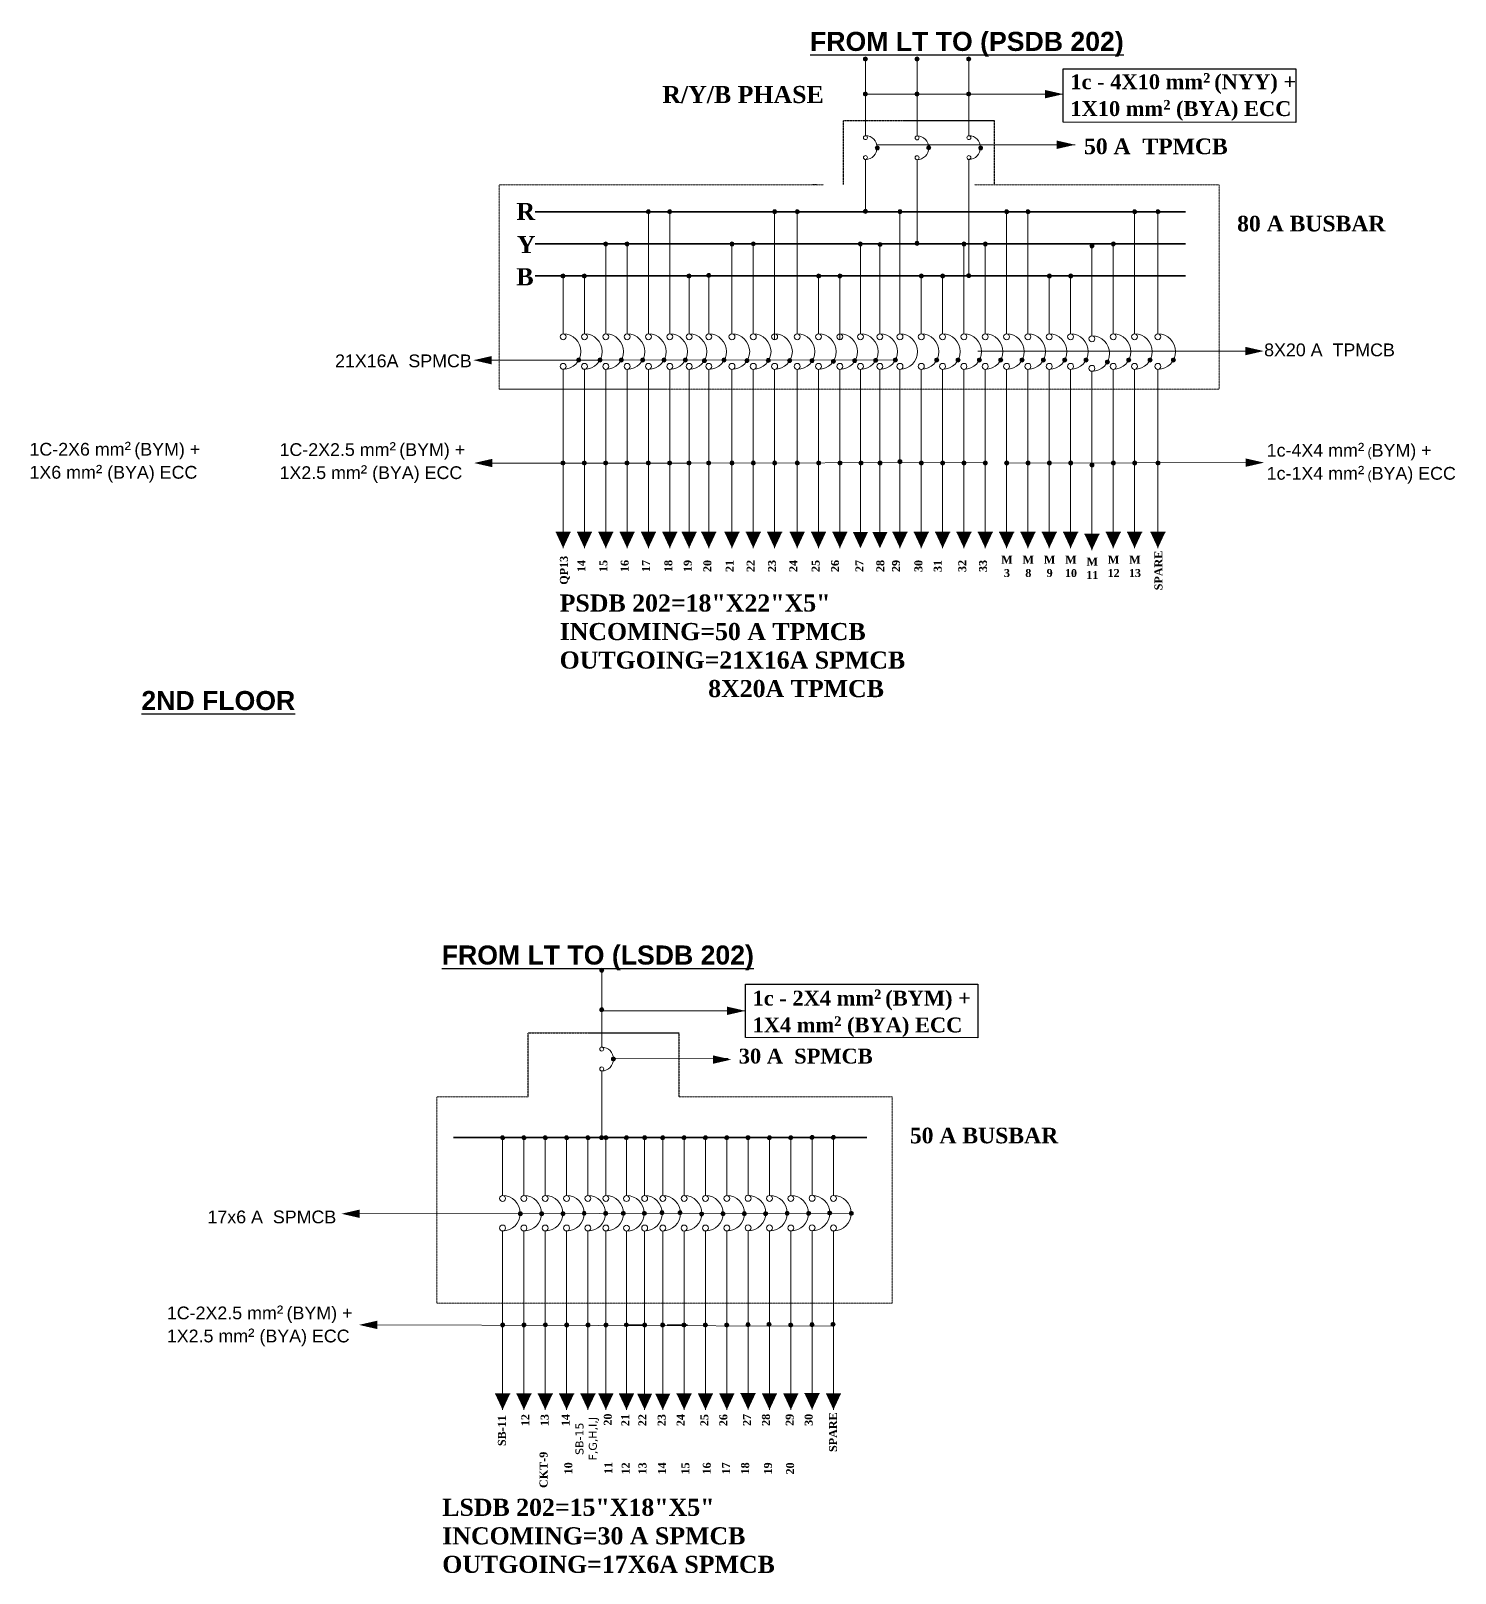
# Model space of a CAD drawing. Header units: inches. Extents: x -12 to 20935469, y -1604 to 24729220.
# Drawn here: x 20826815 to 20827349, y 24658657 to 24659235 of the extents above; entities that cross this region are included whole.
import ezdxf

# ---------------------------------------------------------------- set-up
doc = ezdxf.new("R2010")
doc.units = ezdxf.units.IN
doc.header["$LTSCALE"] = 0.03
doc.header["$MEASUREMENT"] = 0
for name, pattern in [('DASHDOT', [1, 0.5, -0.25, 0, -0.25]), ('DASHDOTX2', [2, 1, -0.5, 0, -0.5]), ('DOT', [0.25, 0, -0.25])]:
    doc.linetypes.add(name, pattern=pattern)
for name, color, linetype in [('AC TEXT', 151, 'DOT'), ('FDB', 5, 'Continuous'), ('H', 154, 'Continuous'), ('SSDB TXT', 7, 'Continuous'), ('TEXT', 7, 'Continuous')]:
    doc.layers.add(name, color=color, linetype=linetype)
for name, color, linetype, lineweight in [('CIRCUIT', 7, 'Continuous', 0), ('CKT-CABLE', 3, 'Continuous', 9), ('ELECT', 8, 'Continuous', 0), ('Hatch', 253, 'Continuous', 15), ('Power pts', 6, 'DASHDOTX2', 25), ('SB', 1, 'DASHDOT', 30)]:
    doc.layers.add(name, color=color, linetype=linetype, lineweight=lineweight)
doc.styles.add('MtXpl_Swis721_Lt_BT', font='swissl.ttf')
doc.styles.get("Standard").update_dxf_attribs({"font": 'timesbd.ttf'})

# ---------------------------------------------------------------- blocks, each defined once
blk = doc.blocks.new('CIRCUIT')
at = {"layer": 'CIRCUIT'}
h = blk.add_hatch(color=256, dxfattribs=at)
h.dxf.hatch_style = 1
h.paths.add_polyline_path([(-12531.4, -5028.75), (-12534.2, -5028.75), (-12531.4, -5034.78)])
h.paths.add_polyline_path([(-12528.61, -5028.75), (-12531.4, -5028.75), (-12531.4, -5034.78)])
at = {"layer": 'CIRCUIT', "linetype": 'ByBlock', "ltscale": 10}
for p, q in [((-12531.4, -4932.73), (-12531.4, -4954.43)), ((-12531.4, -4967.73), (-12531.4, -5028.75)), ((-12531.4, -5028.75), (-12531.4, -5034.78))]:
    blk.add_line(p, q, dxfattribs=at)
at = {"layer": 'CIRCUIT'}
blk.add_line((-12534.2, -5028.75), (-12528.61, -5028.75), dxfattribs=at)
at = {"layer": 'CIRCUIT', "linetype": 'ByBlock', "ltscale": 10}
for centre in [(-12531.4, -4955.54), (-12531.4, -4966.62)]:
    blk.add_circle(centre, 1.11, dxfattribs=at)
at = {"layer": 'CIRCUIT'}
blk.add_arc((-12531.41, -4961.08), 6.65, 270.0451, 89.9549, dxfattribs=at)
blk = doc.blocks.new('circle')
at = {"layer": 'H'}
h = blk.add_hatch(color=256, dxfattribs=at)
h.dxf.hatch_style = 1
h.paths.add_polyline_path([(20826700.3, 24643785.82, 1), (20826698.81, 24643785.82, 1)])
at = {"layer": 'CIRCUIT'}
blk.add_circle((20826699.55, 24643785.82), 0.744, dxfattribs=at)
blk = doc.blocks.new('PSDB CON')
at = {"layer": 'CIRCUIT'}
for p, q in [((20826882.06, 24643866.2), (20826882.06, 24643837.44)), ((20826901.42, 24643866.2), (20826901.42, 24643837.37)), ((20826920.83, 24643866.2), (20826920.83, 24643837.44)), ((20826882.06, 24643828.51), (20826882.06, 24643809.05)), ((20826901.42, 24643828.44), (20826901.42, 24643797.02)), ((20826920.83, 24643828.51), (20826920.83, 24643784.99))]:
    blk.add_line(p, q, dxfattribs=at)
for centre in [(20826882.06, 24643836.7), (20826901.42, 24643836.63), (20826920.83, 24643836.7), (20826882.06, 24643829.26), (20826901.42, 24643829.19), (20826920.83, 24643829.26)]:
    blk.add_circle(centre, 0.744, dxfattribs=at)
for centre in [(20826881.98, 24643832.98), (20826901.34, 24643832.91), (20826920.75, 24643832.98)]:
    blk.add_arc(centre, 4.47, 270.92808, 89.07192, dxfattribs=at)
at = {"layer": 'Hatch'}
blk.add_circle((20826886.5, 24643832.88), 0.744, dxfattribs=at)
at = {"layer": 'AC TEXT'}
for p in [(182.5, 80.39), (201.86, 80.39), (221.27, 80.39), (182.5, 67.24), (201.86, 67.24), (221.27, 67.24), (186.95, 47.06), (206.26, 47.09), (225.71, 47.06), (182.5, 23.23), (201.86, 11.21), (221.27, -0.82)]:
    blk.add_blockref('circle', p, dxfattribs=at)
blk = doc.blocks.new('A')
at = {"layer": 'Power pts'}
for points in [[(20826820.7, 24664131.25), (20826820.7, 24664155.24), (20826877.15, 24664155.24)], [(20826843.37, 24664155.24), (20826877.15, 24664155.24), (20826877.15, 24664131.25)]]:
    blk.add_lwpolyline(points, dxfattribs=at)
blk = doc.blocks.new('LSDB CON')
at = {"layer": 'CIRCUIT'}
for p, q in [((20826699.36, 24647886.92), (20826699.36, 24647858.1)), ((20826699.36, 24647849.16), (20826699.36, 24647834.28)), ((20826699.36, 24647834.28), (20826699.36, 24647824.16))]:
    blk.add_line(p, q, dxfattribs=at)
for centre in [(20826699.36, 24647872.08), (20826699.36, 24647857.35), (20826699.36, 24647849.91)]:
    blk.add_circle(centre, 0.744, dxfattribs=at)
blk.add_arc((20826699.29, 24647853.63), 4.47, 270.92808, 89.07192, dxfattribs=at)
at = {"layer": 'AC TEXT'}
for p in [(-0.19, 4101.11), (-0.19, 4086.26), (4.2, 4067.81), (-0.19, 4038.34)]:
    blk.add_blockref('circle', p, dxfattribs=at)

msp = doc.modelspace()

# ---------------------------------------------------------------- hatches: boundary and pattern name
at = {"layer": 'CIRCUIT', "linetype": 'ByBlock', "ltscale": 10}
h = msp.add_hatch(color=256, dxfattribs=at)
h.dxf.hatch_style = 1
h.paths.add_polyline_path([(20827030.67, 24659047.03), (20827027.88, 24659047.03), (20827030.67, 24659041)])
h.paths.add_polyline_path([(20827033.47, 24659047.03), (20827030.67, 24659047.03), (20827030.67, 24659041)])
h = msp.add_hatch(color=256, dxfattribs=at)
h.dxf.hatch_style = 1
h.paths.add_polyline_path([(20827038.67, 24659047.03), (20827035.88, 24659047.03), (20827038.67, 24659041)])
h.paths.add_polyline_path([(20827041.47, 24659047.03), (20827038.67, 24659047.03), (20827038.67, 24659041)])
h = msp.add_hatch(color=256, dxfattribs=at)
h.dxf.hatch_style = 1
h.paths.add_polyline_path([(20827046.67, 24659047.03), (20827043.88, 24659047.03), (20827046.67, 24659041)])
h.paths.add_polyline_path([(20827049.47, 24659047.03), (20827046.67, 24659047.03), (20827046.67, 24659041)])
h = msp.add_hatch(color=256, dxfattribs=at)
h.dxf.hatch_style = 1
h.paths.add_polyline_path([(20827054.67, 24659047.03), (20827051.88, 24659047.03), (20827054.67, 24659041)])
h.paths.add_polyline_path([(20827057.47, 24659047.03), (20827054.67, 24659047.03), (20827054.67, 24659041)])
h = msp.add_hatch(color=256, dxfattribs=at)
h.dxf.hatch_style = 1
h.paths.add_polyline_path([(20827061.93, 24659047.03), (20827059.13, 24659047.03), (20827061.93, 24659041)])
h.paths.add_polyline_path([(20827064.73, 24659047.03), (20827061.93, 24659047.03), (20827061.93, 24659041)])
h = msp.add_hatch(color=256, dxfattribs=at)
h.dxf.hatch_style = 1
h.paths.add_polyline_path([(20827069.3, 24659047.03), (20827066.5, 24659047.03), (20827069.3, 24659041)])
h.paths.add_polyline_path([(20827072.1, 24659047.03), (20827069.3, 24659047.03), (20827069.3, 24659041)])
h = msp.add_hatch(color=256, dxfattribs=at)
h.dxf.hatch_style = 1
h.paths.add_polyline_path([(20827077.99, 24659047.03), (20827075.2, 24659047.03), (20827077.99, 24659041)])
h.paths.add_polyline_path([(20827080.79, 24659047.03), (20827077.99, 24659047.03), (20827077.99, 24659041)])
h = msp.add_hatch(color=256, dxfattribs=at)
h.dxf.hatch_style = 1
h.paths.add_polyline_path([(20827085.99, 24659047.03), (20827083.2, 24659047.03), (20827085.99, 24659041)])
h.paths.add_polyline_path([(20827088.79, 24659047.03), (20827085.99, 24659047.03), (20827085.99, 24659041)])
h = msp.add_hatch(color=256, dxfattribs=at)
h.dxf.hatch_style = 1
h.paths.add_polyline_path([(20827093.99, 24659047.03), (20827091.2, 24659047.03), (20827093.99, 24659041)])
h.paths.add_polyline_path([(20827096.79, 24659047.03), (20827093.99, 24659047.03), (20827093.99, 24659041)])
h = msp.add_hatch(color=256, dxfattribs=at)
h.dxf.hatch_style = 1
h.paths.add_polyline_path([(20827102.47, 24659047.03), (20827099.67, 24659047.03), (20827102.47, 24659041)])
h.paths.add_polyline_path([(20827105.26, 24659047.03), (20827102.47, 24659047.03), (20827102.47, 24659041)])
h = msp.add_hatch(color=256, dxfattribs=at)
h.dxf.hatch_style = 1
h.paths.add_polyline_path([(20827110.47, 24659047.03), (20827107.67, 24659047.03), (20827110.47, 24659041)])
h.paths.add_polyline_path([(20827113.26, 24659047.03), (20827110.47, 24659047.03), (20827110.47, 24659041)])
h = msp.add_hatch(color=256, dxfattribs=at)
h.dxf.hatch_style = 1
h.paths.add_polyline_path([(20827118.47, 24659047.03), (20827115.67, 24659047.03), (20827118.47, 24659041)])
h.paths.add_polyline_path([(20827121.26, 24659047.03), (20827118.47, 24659047.03), (20827118.47, 24659041)])
h = msp.add_hatch(color=256, dxfattribs=at)
h.dxf.hatch_style = 1
h.paths.add_polyline_path([(20827126.18, 24659047.03), (20827123.38, 24659047.03), (20827126.18, 24659041)])
h.paths.add_polyline_path([(20827128.98, 24659047.03), (20827126.18, 24659047.03), (20827126.18, 24659041)])
h = msp.add_hatch(color=256, dxfattribs=at)
h.dxf.hatch_style = 1
h.paths.add_polyline_path([(20827133.48, 24659047.03), (20827130.68, 24659047.03), (20827133.48, 24659041)])
h.paths.add_polyline_path([(20827136.28, 24659047.03), (20827133.48, 24659047.03), (20827133.48, 24659041)])
h = msp.add_hatch(color=256, dxfattribs=at)
h.dxf.hatch_style = 1
h.paths.add_polyline_path([(20827141, 24659047.03), (20827138.2, 24659047.03), (20827141, 24659041)])
h.paths.add_polyline_path([(20827143.8, 24659047.03), (20827141, 24659047.03), (20827141, 24659041)])
h = msp.add_hatch(color=256, dxfattribs=at)
h.dxf.hatch_style = 1
h.paths.add_polyline_path([(20827149, 24659047.03), (20827146.2, 24659047.03), (20827149, 24659041)])
h.paths.add_polyline_path([(20827151.8, 24659047.03), (20827149, 24659047.03), (20827149, 24659041)])
h = msp.add_hatch(color=256, dxfattribs=at)
h.dxf.hatch_style = 1
h.paths.add_polyline_path([(20827157, 24659047.03), (20827154.2, 24659047.03), (20827157, 24659041)])
h.paths.add_polyline_path([(20827159.8, 24659047.03), (20827157, 24659047.03), (20827157, 24659041)])
h = msp.add_hatch(color=256, dxfattribs=at)
h.dxf.hatch_style = 1
h.paths.add_polyline_path([(20827165, 24659047.03), (20827162.2, 24659047.03), (20827165, 24659041)])
h.paths.add_polyline_path([(20827167.8, 24659047.03), (20827165, 24659047.03), (20827165, 24659041)])
h = msp.add_hatch(color=256, dxfattribs=at)
h.dxf.hatch_style = 1
h.paths.add_polyline_path([(20827173, 24659047.03), (20827170.2, 24659047.03), (20827173, 24659041)])
h.paths.add_polyline_path([(20827175.8, 24659047.03), (20827173, 24659047.03), (20827173, 24659041)])
h = msp.add_hatch(color=256, dxfattribs=at)
h.dxf.hatch_style = 1
h.paths.add_polyline_path([(20827181, 24659047.03), (20827178.2, 24659047.03), (20827181, 24659041)])
h.paths.add_polyline_path([(20827183.8, 24659047.03), (20827181, 24659047.03), (20827181, 24659041)])
h = msp.add_hatch(color=256, dxfattribs=at)
h.dxf.hatch_style = 1
h.paths.add_polyline_path([(20827189, 24659047.03), (20827186.2, 24659047.03), (20827189, 24659041)])
h.paths.add_polyline_path([(20827191.8, 24659047.03), (20827189, 24659047.03), (20827189, 24659041)])
h = msp.add_hatch(color=256, dxfattribs=at)
h.dxf.hatch_style = 1
h.paths.add_polyline_path([(20827197, 24659047.03), (20827194.2, 24659047.03), (20827197, 24659041)])
h.paths.add_polyline_path([(20827199.8, 24659047.03), (20827197, 24659047.03), (20827197, 24659041)])
h = msp.add_hatch(color=256, dxfattribs=at)
h.dxf.hatch_style = 1
h.paths.add_polyline_path([(20827205, 24659047.03), (20827202.2, 24659047.03), (20827205, 24659041)])
h.paths.add_polyline_path([(20827207.8, 24659047.03), (20827205, 24659047.03), (20827205, 24659041)])
h = msp.add_hatch(color=256, dxfattribs=at)
h.dxf.hatch_style = 1
h.paths.add_polyline_path([(20827213, 24659046.29), (20827210.2, 24659046.29), (20827213, 24659040.26)])
h.paths.add_polyline_path([(20827215.8, 24659046.29), (20827213, 24659046.29), (20827213, 24659040.26)])
h = msp.add_hatch(color=256, dxfattribs=at)
h.dxf.hatch_style = 1
h.paths.add_polyline_path([(20827221, 24659047.03), (20827218.2, 24659047.03), (20827221, 24659041)])
h.paths.add_polyline_path([(20827223.8, 24659047.03), (20827221, 24659047.03), (20827221, 24659041)])
h = msp.add_hatch(color=256, dxfattribs=at)
h.dxf.hatch_style = 1
h.paths.add_polyline_path([(20827229, 24659047.03), (20827226.2, 24659047.03), (20827229, 24659041)])
h.paths.add_polyline_path([(20827231.8, 24659047.03), (20827229, 24659047.03), (20827229, 24659041)])
h = msp.add_hatch(color=256, dxfattribs=at)
h.dxf.hatch_style = 1
h.paths.add_polyline_path([(20827237.74, 24659047.03), (20827234.95, 24659047.03), (20827237.74, 24659041)])
h.paths.add_polyline_path([(20827240.54, 24659047.03), (20827237.74, 24659047.03), (20827237.74, 24659041)])
h = msp.add_hatch(color=256, dxfattribs=at)
h.dxf.hatch_style = 1
h.paths.add_polyline_path([(20827045.24, 24658723.99), (20827042.44, 24658723.99), (20827045.24, 24658717.96)])
h.paths.add_polyline_path([(20827048.04, 24658723.99), (20827045.24, 24658723.99), (20827045.24, 24658717.96)])
h = msp.add_hatch(color=256, dxfattribs=at)
h.dxf.hatch_style = 1
h.paths.add_polyline_path([(20827052.04, 24658723.99), (20827049.24, 24658723.99), (20827052.04, 24658717.96)])
h.paths.add_polyline_path([(20827054.84, 24658723.99), (20827052.04, 24658723.99), (20827052.04, 24658717.96)])

# ---------------------------------------------------------------- linework, layer by layer
for p, q in [((20827046.67, 24659167.11), (20827046.67, 24659121.35)), ((20827054.67, 24659167.11), (20827054.67, 24659121.35)), ((20827093.99, 24659167.11), (20827093.99, 24659119.14)), ((20827102.47, 24659167.11), (20827102.47, 24659121.35)), ((20827141, 24659167.11), (20827141, 24659121.35)), ((20827181, 24659167.11), (20827181, 24659121.35)), ((20827189, 24659167.11), (20827189, 24659121.35)), ((20827229, 24659167.11), (20827229, 24659121.35)), ((20827237.74, 24659167.11), (20827237.74, 24659121.35)), ((20827030.71, 24659155.08), (20827030.67, 24659121.35)), ((20827038.67, 24659155.08), (20827038.67, 24659121.35)), ((20827038.67, 24659155.08), (20827038.67, 24659121.35)), ((20827077.99, 24659155.08), (20827077.99, 24659121.35)), ((20827085.93, 24659155.08), (20827085.99, 24659121.35)), ((20827126.18, 24659155.08), (20827126.18, 24659121.35)), ((20827133.48, 24659155.08), (20827133.48, 24659121.35)), ((20827165, 24659155.08), (20827165, 24659121.35)), ((20827173, 24659155.08), (20827173, 24659121.35)), ((20827213, 24659155.08), (20827213, 24659120.61)), ((20827221, 24659155.08), (20827221, 24659121.35)), ((20827061.93, 24659143.06), (20827061.93, 24659121.35)), ((20827069.3, 24659143.06), (20827069.3, 24659121.35)), ((20827110.47, 24659142.31), (20827110.47, 24659121.35)), ((20827118.47, 24659143.13), (20827118.47, 24659119.14)), ((20827149, 24659143.06), (20827149, 24659121.35)), ((20827157, 24659143.06), (20827157, 24659121.35)), ((20827197, 24659143.06), (20827197, 24659121.35)), ((20827205, 24659143.06), (20827205, 24659121.35)), ((20827022.67, 24659123.57), (20827022.67, 24659121.35)), ((20827027.92, 24659114.7), (20827027.92, 24659114.7)), ((20827075.18, 24659114.7), (20827075.18, 24659114.7)), ((20827030.67, 24659108.06), (20827030.67, 24659047.03)), ((20827038.67, 24659108.06), (20827038.67, 24659047.03)), ((20827046.67, 24659108.06), (20827046.67, 24659047.03)), ((20827054.67, 24659108.06), (20827054.67, 24659047.03)), ((20827061.93, 24659108.06), (20827061.93, 24659047.03)), ((20827069.3, 24659108.06), (20827069.3, 24659047.03)), ((20827077.99, 24659108.06), (20827077.99, 24659047.03)), ((20827085.99, 24659108.06), (20827085.99, 24659047.03)), ((20827093.99, 24659108.06), (20827093.99, 24659047.03)), ((20827102.47, 24659108.06), (20827102.47, 24659047.03)), ((20827110.47, 24659108.06), (20827110.47, 24659047.03)), ((20827118.47, 24659108.06), (20827118.47, 24659047.03)), ((20827126.18, 24659108.06), (20827126.18, 24659047.03)), ((20827133.48, 24659108.06), (20827133.48, 24659047.03)), ((20827141, 24659108.06), (20827141, 24659047.03)), ((20827149, 24659108.06), (20827149, 24659047.03)), ((20827157, 24659108.06), (20827157, 24659047.03)), ((20827165, 24659108.06), (20827165, 24659047.03)), ((20827173, 24659108.06), (20827173, 24659047.03)), ((20827181, 24659108.06), (20827181, 24659047.03)), ((20827189, 24659108.06), (20827189, 24659047.03)), ((20827197, 24659108.06), (20827197, 24659047.03)), ((20827205, 24659108.06), (20827205, 24659047.03)), ((20827213, 24659107.31), (20827213, 24659046.29)), ((20827221, 24659108.06), (20827221, 24659047.03)), ((20827229, 24659108.06), (20827229, 24659047.03)), ((20827237.74, 24659108.06), (20827237.74, 24659047.03)), ((20827037.28, 24659072.75), (20827037.28, 24659072.75)), ((20827027.88, 24659047.03), (20827033.47, 24659047.03)), ((20827030.67, 24659047.03), (20827030.67, 24659041)), ((20827035.88, 24659047.03), (20827041.47, 24659047.03)), ((20827038.67, 24659047.03), (20827038.67, 24659041)), ((20827043.88, 24659047.03), (20827049.47, 24659047.03)), ((20827046.67, 24659047.03), (20827046.67, 24659041)), ((20827051.88, 24659047.03), (20827057.47, 24659047.03)), ((20827054.67, 24659047.03), (20827054.67, 24659041)), ((20827059.13, 24659047.03), (20827064.73, 24659047.03)), ((20827061.93, 24659047.03), (20827061.93, 24659041)), ((20827066.5, 24659047.03), (20827072.1, 24659047.03)), ((20827069.3, 24659047.03), (20827069.3, 24659041)), ((20827075.2, 24659047.03), (20827080.79, 24659047.03)), ((20827077.99, 24659047.03), (20827077.99, 24659041)), ((20827083.2, 24659047.03), (20827088.79, 24659047.03)), ((20827085.99, 24659047.03), (20827085.99, 24659041)), ((20827091.2, 24659047.03), (20827096.79, 24659047.03)), ((20827093.99, 24659047.03), (20827093.99, 24659041)), ((20827093.99, 24659047.03), (20827093.99, 24659041)), ((20827099.67, 24659047.03), (20827105.26, 24659047.03)), ((20827102.47, 24659047.03), (20827102.47, 24659041)), ((20827107.67, 24659047.03), (20827113.26, 24659047.03)), ((20827110.47, 24659047.03), (20827110.47, 24659041)), ((20827115.67, 24659047.03), (20827121.26, 24659047.03)), ((20827118.47, 24659047.03), (20827118.47, 24659041)), ((20827118.47, 24659047.03), (20827118.47, 24659041)), ((20827138.2, 24659047.03), (20827143.8, 24659047.03)), ((20827141, 24659047.03), (20827141, 24659041)), ((20827146.2, 24659047.03), (20827151.8, 24659047.03)), ((20827149, 24659047.03), (20827149, 24659041)), ((20827154.2, 24659047.03), (20827159.8, 24659047.03)), ((20827157, 24659047.03), (20827157, 24659041)), ((20827162.2, 24659047.03), (20827167.8, 24659047.03)), ((20827165, 24659047.03), (20827165, 24659041)), ((20827170.2, 24659047.03), (20827175.8, 24659047.03)), ((20827173, 24659047.03), (20827173, 24659041)), ((20827178.2, 24659047.03), (20827183.8, 24659047.03)), ((20827181, 24659047.03), (20827181, 24659041)), ((20827186.2, 24659047.03), (20827191.8, 24659047.03)), ((20827189, 24659047.03), (20827189, 24659041)), ((20827194.2, 24659047.03), (20827199.8, 24659047.03)), ((20827197, 24659047.03), (20827197, 24659041)), ((20827202.2, 24659047.03), (20827207.8, 24659047.03)), ((20827205, 24659047.03), (20827205, 24659041)), ((20827210.2, 24659046.29), (20827215.8, 24659046.29)), ((20827213, 24659046.29), (20827213, 24659040.26)), ((20827218.2, 24659047.03), (20827223.8, 24659047.03)), ((20827221, 24659047.03), (20827221, 24659041)), ((20827226.2, 24659047.03), (20827231.8, 24659047.03)), ((20827229, 24659047.03), (20827229, 24659041)), ((20827234.95, 24659047.03), (20827240.54, 24659047.03)), ((20827237.74, 24659047.03), (20827237.74, 24659041)), ((20827045.24, 24658820.01), (20827045.24, 24658798.3)), ((20827052.04, 24658820.01), (20827052.04, 24658798.3)), ((20826997.21, 24658791.54), (20826997.21, 24658791.54)), ((20827013.21, 24658791.54), (20827013.21, 24658791.54)), ((20827045.24, 24658785.01), (20827045.24, 24658723.99)), ((20827052.04, 24658785.01), (20827052.04, 24658723.99)), ((20826990.57, 24658749.71), (20826990.57, 24658749.71)), ((20827045.24, 24658723.99), (20827045.24, 24658717.96)), ((20827052.04, 24658723.99), (20827052.04, 24658717.96))]:
    msp.add_line(p, q, dxfattribs=at)
for centre in [(20827030.67, 24659120.24), (20827038.67, 24659120.24), (20827046.67, 24659120.24), (20827054.67, 24659120.24), (20827061.93, 24659120.24), (20827069.3, 24659120.24), (20827077.99, 24659120.24), (20827085.99, 24659120.24), (20827093.99, 24659120.24), (20827102.47, 24659120.24), (20827110.47, 24659120.24), (20827118.47, 24659120.24), (20827126.18, 24659120.24), (20827133.48, 24659120.24), (20827141, 24659120.24), (20827149, 24659120.24), (20827157, 24659120.24), (20827165, 24659120.24), (20827173, 24659120.24), (20827181, 24659120.24), (20827189, 24659120.24), (20827197, 24659120.24), (20827205, 24659120.24), (20827213, 24659119.5), (20827221, 24659120.24), (20827229, 24659120.24), (20827237.74, 24659120.24), (20827030.67, 24659109.16), (20827038.67, 24659109.16), (20827046.67, 24659109.16), (20827054.67, 24659109.16), (20827061.93, 24659109.16), (20827069.3, 24659109.16), (20827077.99, 24659109.16), (20827085.99, 24659109.16), (20827093.99, 24659109.16), (20827102.47, 24659109.16), (20827110.47, 24659109.16), (20827118.47, 24659109.16), (20827126.18, 24659109.16), (20827133.48, 24659109.16), (20827141, 24659109.16), (20827149, 24659109.16), (20827157, 24659109.16), (20827165, 24659109.16), (20827173, 24659109.16), (20827181, 24659109.16), (20827189, 24659109.16), (20827197, 24659109.16), (20827205, 24659109.16), (20827213, 24659108.42), (20827221, 24659109.16), (20827229, 24659109.16), (20827237.74, 24659109.16), (20827045.24, 24658797.2), (20827052.04, 24658797.2), (20827045.24, 24658786.12), (20827052.04, 24658786.12)]:
    msp.add_circle(centre, 1.11, dxfattribs=at)
for centre in [(20827030.67, 24659114.7), (20827038.67, 24659114.7), (20827046.67, 24659114.7), (20827054.67, 24659114.7), (20827061.92, 24659114.7), (20827069.3, 24659114.7), (20827077.99, 24659114.7), (20827085.99, 24659114.7), (20827093.99, 24659114.7), (20827102.46, 24659114.7), (20827110.46, 24659114.7), (20827118.46, 24659114.7), (20827126.18, 24659114.7), (20827133.47, 24659114.7), (20827140.99, 24659114.7), (20827148.99, 24659114.7), (20827156.99, 24659114.7), (20827164.99, 24659114.7), (20827172.99, 24659114.7), (20827180.99, 24659114.7), (20827188.99, 24659114.7), (20827196.99, 24659114.7), (20827204.99, 24659114.7), (20827212.99, 24659113.96), (20827220.99, 24659114.7), (20827228.99, 24659114.7), (20827237.74, 24659114.7), (20827045.23, 24658791.66), (20827052.03, 24658791.66)]:
    msp.add_arc(centre, 6.65, 270.0451, 89.9549, dxfattribs=at)
at = {"layer": 'CKT-CABLE', "transparency": 33554666}
for p, q in [((20827128, 24659211.21), (20827202.23, 24659211.21)), ((20827132.44, 24659192.24), (20827206.67, 24659192.24)), ((20827170.25, 24659114.9), (20827275.91, 24659114.9)), ((20826981.5, 24659111.53), (20827028.51, 24659111.53)), ((20827027.76, 24659111.53), (20827139.33, 24659111.56)), ((20826988.13, 24659072.93), (20827046.67, 24659072.93)), ((20827045.49, 24659072.93), (20827061.93, 24659072.93)), ((20827052.86, 24659072.93), (20827173, 24659073.13)), ((20827181.74, 24659072.92), (20827276.95, 24659073.08)), ((20827029.16, 24658867.56), (20827082.98, 24658867.56)), ((20827033.54, 24658849.79), (20827076.53, 24658849.64)), ((20826933.67, 24658791.48), (20827122.71, 24658791.7)), ((20826940.11, 24658749.82), (20827115.94, 24658749.28)), ((20827037.69, 24658749.82), (20827042.04, 24658749.82)), ((20827040.15, 24658749.81), (20827046.12, 24658749.81)), ((20827053.68, 24658749.81), (20827061.36, 24658749.81))]:
    msp.add_line(p, q, dxfattribs=at)
at = {"layer": 'CKT-CABLE'}
for points in [[(20827202.26, 24659211.21, 0, 3.14, 0), (20827195.39, 24659211.21, 3.14, 3.14, 0)], [(20827206.7, 24659192.24, 0, 3.14, 0), (20827199.83, 24659192.24, 3.14, 3.14, 0)], [(20826981.05, 24659111.47, 0, 3.14, 0), (20826987.92, 24659111.47, 3.14, 3.14, 0)], [(20827277.46, 24659114.9, 0, 3.14, 0), (20827270.59, 24659114.9, 3.14, 3.14, 0)], [(20826981.26, 24659072.93, 0, 3.14, 0), (20826988.13, 24659072.93, 3.14, 3.14, 0)], [(20827277.56, 24659073.07, 0, 3.14, 0), (20827270.69, 24659073.07, 3.14, 3.14, 0)], [(20827083.01, 24658867.56, 0, 3.14, 0), (20827076.14, 24658867.56, 3.14, 3.14, 0)], [(20827077.75, 24658849.28, 0, 3.14, 0), (20827070.88, 24658849.28, 3.14, 3.14, 0)], [(20826931.52, 24658791.48, 0, 3.14, 0), (20826938.39, 24658791.48, 3.14, 3.14, 0)], [(20826938.09, 24658749.82, 0, 3.14, 0), (20826944.96, 24658749.82, 3.14, 3.14, 0)]]:
    msp.add_lwpolyline(points, format="xyseb", dxfattribs=at)
at = {"layer": 'ELECT', "color": 5, "linetype": 'ByBlock', "lineweight": 35, "ltscale": 10}
for p, q in [((20827004.2, 24659167.11), (20827248.07, 24659167.11)), ((20827005.82, 24659167.11), (20827053.93, 24659167.11)), ((20827053.49, 24659167.11), (20827085.93, 24659167.11)), ((20827004.2, 24659155.08), (20827248.07, 24659155.08)), ((20827005.82, 24659155.08), (20827054.67, 24659155.08)), ((20827053.49, 24659155.08), (20827085.93, 24659155.08)), ((20827004.2, 24659143.06), (20827248.07, 24659143.06)), ((20827005.82, 24659143.06), (20827054.67, 24659143.06)), ((20827053.49, 24659143.06), (20827085.93, 24659143.06)), ((20826973.52, 24658820.02), (20827042.04, 24658820.02)), ((20827040.15, 24658820.01), (20827128.59, 24658820.01))]:
    msp.add_line(p, q, dxfattribs=at)
at = {"layer": 'Power pts', "lineweight": 0}
for points in [[(20827168.91, 24659177.18), (20827260.78, 24659177.18), (20827260.78, 24659100.58), (20826990.67, 24659100.58)], [(20827053.49, 24659100.58), (20826990.67, 24659100.58), (20826990.67, 24659177.18), (20827112.45, 24659177.18)], [(20827108.37, 24659177.32), (20827109.99, 24659177.32)], [(20827038.44, 24658757.92), (20826967.24, 24658757.92), (20826967.24, 24658835.32), (20827001.56, 24658835.32)], [(20827058.01, 24658835.31), (20827138.04, 24658835.31), (20827138.04, 24658757.91), (20827038.44, 24658757.92)]]:
    msp.add_lwpolyline(points, dxfattribs=at)
at = {"layer": 'SB', "color": 1, "linetype": 'ByBlock', "lineweight": -2}
for points in [[(20827202.26, 24659220.74), (20827289.48, 24659220.7), (20827289.48, 24659200.64), (20827202.26, 24659200.69)], [(20827083.01, 24658877.59), (20827170.24, 24658877.54), (20827170.24, 24658857.49), (20827083.01, 24658857.53)]]:
    msp.add_lwpolyline(points, close=True, dxfattribs=at)

# ---------------------------------------------------------------- block references
at = {"layer": 'AC TEXT'}
for name, p in [('PSDB CON', (246.01, 15358.2)), ('circle', (347.12, 15381.29)), ('circle', (355.12, 15381.29)), ('circle', (394.44, 15381.29)), ('circle', (402.91, 15381.28)), ('circle', (441.45, 15381.28)), ('circle', (481.45, 15381.29)), ('circle', (489.45, 15381.29)), ('circle', (529.45, 15381.29)), ('circle', (538.19, 15381.29)), ('circle', (331.12, 15369.27)), ('circle', (339.12, 15369.27)), ('circle', (339.12, 15369.27)), ('circle', (378.44, 15369.27)), ('circle', (386.44, 15369.28)), ('circle', (426.63, 15369.27)), ('circle', (433.93, 15369.03)), ('circle', (465.45, 15369.27)), ('circle', (473.45, 15369.27)), ('circle', (513.45, 15368.52)), ('circle', (521.45, 15369.27)), ('circle', (315.12, 15357.24)), ('circle', (323.12, 15357.24)), ('circle', (362.38, 15357.24)), ('circle', (369.75, 15357.42)), ('circle', (410.91, 15357.24)), ('circle', (418.91, 15357.25)), ('circle', (449.45, 15357.24)), ('circle', (457.45, 15357.24)), ('circle', (497.45, 15357.24)), ('circle', (505.45, 15357.24)), ('circle', (320.96, 15325.71)), ('circle', (328.96, 15325.71)), ('circle', (336.96, 15325.71)), ('circle', (344.96, 15325.71)), ('circle', (352.96, 15325.71)), ('circle', (360.96, 15325.71)), ('circle', (368.1, 15325.51)), ('circle', (375.47, 15325.71)), ('circle', (384.04, 15325.52)), ('circle', (392.04, 15325.55)), ('circle', (400.04, 15325.52)), ('circle', (408.51, 15325.52)), ('circle', (424.51, 15325.52)), ('circle', (432.4, 15325.6)), ('circle', (439.78, 15325.74)), ('circle', (455.28, 15325.71)), ('circle', (463.28, 15325.71)), ('circle', (471.28, 15325.71)), ('circle', (479.28, 15325.71)), ('circle', (487.28, 15325.71)), ('circle', (495.28, 15325.71)), ('circle', (503.28, 15325.71)), ('circle', (511.28, 15325.71)), ('circle', (527.28, 15325.71)), ('circle', (535.28, 15325.71)), ('circle', (544.03, 15325.71)), ('circle', (416.51, 15325.22)), ('circle', (519.28, 15324.97)), ('circle', (315.12, 15287.11)), ('circle', (323.12, 15287.11)), ('circle', (331.12, 15287.11)), ('circle', (339.12, 15287.11)), ('circle', (347.12, 15287.11)), ('circle', (355.12, 15287.11)), ('circle', (362.38, 15287.11)), ('circle', (369.75, 15287.11)), ('circle', (378.44, 15287.06)), ('circle', (386.44, 15287.06)), ('circle', (394.44, 15287.07)), ('circle', (402.91, 15287.08)), ('circle', (410.91, 15287.09)), ('circle', (418.91, 15287.09)), ('circle', (426.8, 15287.1)), ('circle', (433.93, 15287.11)), ('circle', (441.45, 15287.58)), ('circle', (449.45, 15287.11)), ('circle', (457.45, 15287.11)), ('circle', (465.45, 15287.11)), ('circle', (473.45, 15287.11)), ('circle', (481.45, 15287.11)), ('circle', (489.45, 15287.11)), ('circle', (497.45, 15287.11)), ('circle', (505.45, 15287.11)), ('circle', (513.45, 15286.37)), ('circle', (521.45, 15287.11)), ('circle', (529.45, 15287.11)), ('circle', (538.19, 15287.11)), ('LSDB CON', (329.8, 10995.86)), ('circle', (292.41, 15034.15)), ('circle', (300.41, 15034.15)), ('circle', (308.41, 15034.15)), ('circle', (316.41, 15034.15)), ('circle', (324.41, 15034.15)), ('circle', (324.41, 15034.15)), ('circle', (331.16, 15034.15)), ('circle', (338.88, 15034.15)), ('circle', (345.69, 15034.14)), ('circle', (352.49, 15034.14)), ('circle', (360.5, 15034.14)), ('circle', (368.5, 15034.15)), ('circle', (376.51, 15034.15)), ('circle', (384.48, 15034.15)), ('circle', (392.49, 15034.15)), ('circle', (400.52, 15034.15)), ('circle', (408.49, 15034.28)), ('circle', (416.5, 15034.28)), ('circle', (299.05, 15005.73)), ('circle', (307.05, 15005.73)), ('circle', (315.08, 15005.67)), ('circle', (323.01, 15005.78)), ('circle', (331.05, 15005.85)), ('circle', (337.76, 15005.8)), ('circle', (345.53, 15005.81)), ('circle', (352.19, 15006.02)), ('circle', (359, 15006.02)), ('circle', (367.04, 15005.63)), ('circle', (375.05, 15005.64)), ('circle', (383.06, 15005.64)), ('circle', (391.03, 15005.73)), ('circle', (399.15, 15005.79)), ('circle', (407.16, 15005.85)), ('circle', (415.13, 15005.93)), ('circle', (423.16, 15005.81)), ('circle', (292.41, 14964.01)), ('circle', (300.41, 14964.01)), ('circle', (308.41, 14964.02)), ('circle', (316.41, 14963.95)), ('circle', (324.41, 14963.95)), ('circle', (331.16, 14964)), ('circle', (338.88, 14964.02)), ('circle', (345.68, 14963.95)), ('circle', (352.49, 14963.95)), ('circle', (360.5, 14963.94)), ('circle', (368.5, 14963.95)), ('circle', (376.51, 14963.95)), ('circle', (384.48, 14964.03)), ('circle', (392.38, 14964.21)), ('circle', (400.52, 14963.95)), ('circle', (408.48, 14964.03)), ('circle', (416.39, 14964.21))]:
    msp.add_blockref(name, p, dxfattribs=at)
at = {"layer": 'CIRCUIT', "linetype": 'ByBlock', "ltscale": 10}
for p in [(20839546.08, 24664075.79), (20839554.08, 24664075.79), (20839523.36, 24663752.75), (20839531.36, 24663752.75), (20839539.36, 24663752.75), (20839547.37, 24663752.75), (20839555.36, 24663752.75), (20839562.11, 24663752.75), (20839569.84, 24663752.71), (20839591.45, 24663752.74), (20839599.46, 24663752.75), (20839607.47, 24663752.75), (20839615.44, 24663752.82), (20839623.47, 24663752.78), (20839631.47, 24663752.75), (20839639.44, 24663752.82), (20839647.47, 24663752.78)]:
    msp.add_blockref('CIRCUIT', p, dxfattribs=at)
at = {"layer": 'SSDB TXT'}
for p in [(299.13, -4953.92), (180.86, -5295.93)]:
    msp.add_blockref('A', p, dxfattribs=at)

# ---------------------------------------------------------------- texts
at = {"layer": 'FDB', "color": 3, "char_height": 7.1503, "width": 320.2943, "attachment_point": 1}
for s, insert in [('{\\fArial|b1|i0|c0|p34;\\LFROM LT TO (PSDB 202)}', (20827107.28, 24659234.57)), ('{\\fArial|b1|i0|c0|p34;\\L2ND FLOOR}', (20826856.49, 24658987.46)), ('{\\fArial|b1|i0|c0|p34;\\LFROM LT TO (LSDB 202)}', (20826969.15, 24658892.05))]:
    msp.add_mtext(s, dxfattribs=dict(at, insert=insert))
at = {"layer": 'TEXT', "style": 'MtXpl_Swis721_Lt_BT'}
msp.add_text('17x6 A  SPMCB', height=4.7862, dxfattribs=at).set_placement((20826881.27, 24658787.9))
at = {"layer": 'TEXT', "color": 0, "char_height": 5.5714, "width": 251.3301, "attachment_point": 1}
for s, insert in [('1c - 4X10 mm{\\H1.0833x;²\\fMS Shell Dlg 2|b0|i0|c0|p0;\\H0.65385x; }(NYY) +\\P1X10 mm{\\H1.0833x;²} (BYA) ECC', (20827204.91, 24659219.11)), ('1c - 2X4 mm{\\H1.0833x;²\\fMS Shell Dlg 2|b0|i0|c0|p0;\\H0.65385x; }(BYM) +\\P1X4 mm{\\H1.0833x;²} (BYA) ECC', (20827085.71, 24658875.57)), ('30 A  SPMCB', (20827080.54, 24658853.37))]:
    msp.add_mtext(s, dxfattribs=dict(at, insert=insert))
at = {"layer": 'TEXT', "attachment_point": 1}
for s, insert, char_height, width in [('R/Y/B PHASE', (20827051.86, 24659214.28), 6.4138, 63786.5102), ('50 A  TPMCB', (20827210.05, 24659194.58), 5.8655, 63786.5102), ('R', (20826997.14, 24659170.45), 6.41, 63786.5102), ('80 A BUSBAR', (20827267.47, 24659165.62), 5.8655, 63786.5102), ('Y', (20826997.34, 24659158.02), 6.41, 63786.5102), ('B', (20826997.14, 24659145.96), 6.41, 63786.5102), ('{\\fSwis721 Lt BT|b0|i0|c0|p34;8X20 A  TPMCB\\P\\H1.00001x;\\C0;\\P\\fArial|b0|i0|c0|p34;\\H0.8571x;\\C256;          }', (20827277.59, 24659117.74), 4.7862, 76.3934), ('{\\fSwis721 Lt BT|b0|i0|c0|p34;21X16A  SPMCB\\P\\H1.00001x;\\C0;\\P\\fArial|b0|i0|c0|p34;\\H0.8571x;\\C256;          }', (20826929.13, 24659113.62), 4.7862, 76.3934), ('{\\fSwis721 Lt BT|b0|i0|c0|p34;\\C0;1C-2X6 mm\\H1.0833x;²\\fMS Shell Dlg 2|b0|i0|c0|p0;\\H0.65385x; \\fSwis721 Lt BT|b0|i0|c0|p34;\\H1.4118x;(BYM) +\\P1X6 mm\\H1.0833x;²\\H0.92311x; (BYA) ECC\\P\\fArial|b0|i0|c0|p34;\\H0.8571x;\\C256;          }', (20826814.51, 24659080.88), 4.78621, 76.3934), ('{\\fSwis721 Lt BT|b0|i0|c0|p34;\\C0;1C-2X2.5 mm\\H1.0833x;²\\fMS Shell Dlg 2|b0|i0|c0|p0;\\H0.65385x; \\fSwis721 Lt BT|b0|i0|c0|p34;\\H1.4118x;(BYM) +\\P1X2.5 mm\\H1.0833x;²\\H0.92311x; (BYA) ECC\\P\\fArial|b0|i0|c0|p34;\\H0.8571x;\\C256;          }', (20826908.3, 24659080.75), 4.78621, 76.3934), ('{\\fSwis721 Lt BT|b0|i0|c0|p34;\\C0;1c-4X4 mm\\H1.0833x;²\\fMS Shell Dlg 2|b0|i0|c0|p0;\\H0.65385x; (\\fSwis721 Lt BT|b0|i0|c0|p34;\\H1.4118x;BYM) +\\H1.00001x;\\P\\H0.99999x;1c-1X4 mm\\H1.0833x;²\\fMS Shell Dlg 2|b0|i0|c0|p0;\\H0.65385x; (\\fSwis721 Lt BT|b0|i0|c0|p34;\\H1.4118x;BYA) ECC\\H1.00001x;\\P\\P\\fArial|b0|i0|c0|p34;\\H0.8571x;\\C256;          }', (20827278.57, 24659080.5), 4.78621, 99.1199), ('\\pxqc;M\\P3\\P{\\H0.8571x;        }', (20827177.84, 24659038.19), 3, 6.6096), ('\\pxqc;M\\P8{\\H0.8571x;        }', (20827185.84, 24659038.19), 3, 6.6096), ('\\pxqc;M\\P9\\P{\\H0.8571x;        }', (20827193.84, 24659038.19), 3, 6.6096), ('\\pxqc;M\\P10\\P{\\H0.8571x;        }', (20827201.84, 24659038.19), 3, 6.6096), ('\\pxqc;M\\P11\\P{\\H0.8571x;        }', (20827209.84, 24659037.45), 3, 6.6096), ('\\pxqc;M\\P12{\\H0.8571x;        }', (20827217.84, 24659038.19), 3, 6.6096), ('\\pxqc;M\\P13\\P{\\H0.8571x;        }', (20827225.84, 24659038.19), 3, 6.6096), ('PSDB 202=18"X22"X5"\\PINCOMING=50 A TPMCB\\POUTGOING=21X16A SPMCB\\P                       8X20A TPMCB\\P                        ', (20827013.37, 24659023.65), 6.4138, 63786.5102), ('50 A BUSBAR', (20827144.73, 24658823.75), 5.8655, 63786.5102), ('{\\fSwis721 Lt BT|b0|i0|c0|p34;\\C0;1C-2X2.5 mm\\H1.0833x;²\\fMS Shell Dlg 2|b0|i0|c0|p0;\\H0.65385x; \\fSwis721 Lt BT|b0|i0|c0|p34;\\H1.4118x;(BYM) +\\P1X2.5 mm\\H1.0833x;²\\H0.92311x; (BYA) ECC\\P\\fArial|b0|i0|c0|p34;\\H0.8571x;\\C256;          }', (20826866.04, 24658757.09), 4.78621, 76.3934), ('LSDB 202=15"X18"X5"\\PINCOMING=30 A SPMCB\\POUTGOING=17X6A SPMCB\\P                       \\P                    ', (20826969.33, 24658684.64), 6.4138, 63786.5102)]:
    msp.add_mtext(s, dxfattribs=dict(at, insert=insert, char_height=char_height, width=width))
at = {"layer": 'TEXT', "char_height": 3, "width": 6.6096, "attachment_point": 1, "rotation": 90}
for s, insert in [('\\pxqc;QP13\\P{\\H0.8571x;        }', (20827013.45, 24659029.4)), ('SPARE{\\H0.8571x;          }', (20827236.46, 24659025.21)), ('14', (20827020.02, 24659032.05)), ('15', (20827028.26, 24659032.05)), ('16', (20827036.26, 24659032.05)), ('17', (20827044.26, 24659032.05)), ('18', (20827052.64, 24659032.05)), ('19', (20827059.9, 24659032.05)), ('20', (20827067.27, 24659032.05)), ('21', (20827075.63, 24659032.05)), ('22', (20827083.5, 24659032.05)), ('23', (20827091.5, 24659032.05)), ('24', (20827099.5, 24659032.05)), ('25', (20827107.88, 24659032.05)), ('26', (20827115.14, 24659032.05)), ('27', (20827124.31, 24659032.05)), ('28', (20827132.14, 24659032.05)), ('29', (20827138.03, 24659032.05)), ('30', (20827146.42, 24659032.05)), ('31', (20827153.67, 24659032.05)), ('32', (20827162.84, 24659032.05)), ('33', (20827170.67, 24659032.05)), ('SB-11{\\H0.8571x;   }', (20826990.19, 24658704.38)), ('12', (20826998.97, 24658711.85)), ('13', (20827006.22, 24658711.85)), ('14', (20827014.12, 24658711.85)), ('20', (20827029.92, 24658712.04)), ('21', (20827036.46, 24658711.85)), ('22', (20827042.92, 24658711.85)), ('23', (20827050.11, 24658711.85)), ('24', (20827057.23, 24658711.85)), ('25', (20827066.15, 24658711.85)), ('26', (20827073.27, 24658711.85)), ('27', (20827082.11, 24658711.93)), ('28', (20827089.23, 24658711.93)), ('29', (20827098.14, 24658711.93)), ('30', (20827105.26, 24658711.93)), ('SPARE {\\H0.8571x;    }', (20827114.39, 24658702.17)), ('\\pxqc;\\PCKT-9{\\H0.8571x;         }', (20827000.82, 24658692.17)), ('10', (20827015.12, 24658693.78)), ('11', (20827030.13, 24658693.9)), ('12', (20827036.65, 24658693.74)), ('13', (20827042.92, 24658693.74)), ('14', (20827050.26, 24658693.74)), ('15', (20827059.01, 24658693.74)), ('16', (20827067.06, 24658693.74)), ('17', (20827074.31, 24658693.74)), ('18', (20827081.44, 24658693.74)), ('19', (20827090, 24658693.74)), ('20', (20827098.29, 24658693.74))]:
    msp.add_mtext(s, dxfattribs=dict(at, insert=insert))
at = {"layer": 'TEXT', "insert": (20827019.29, 24658699.71), "char_height": 3, "attachment_point": 1, "rotation": 90}
msp.add_mtext_dynamic_manual_height_columns('\\pxqc;{\\fVerdana|b0|i0|c0|p34;SB-15\\PF,G,H,I,J}', width=14.8534, gutter_width=0.0767, heights=[0], dxfattribs=at)

doc.saveas('drawing.dxf')
